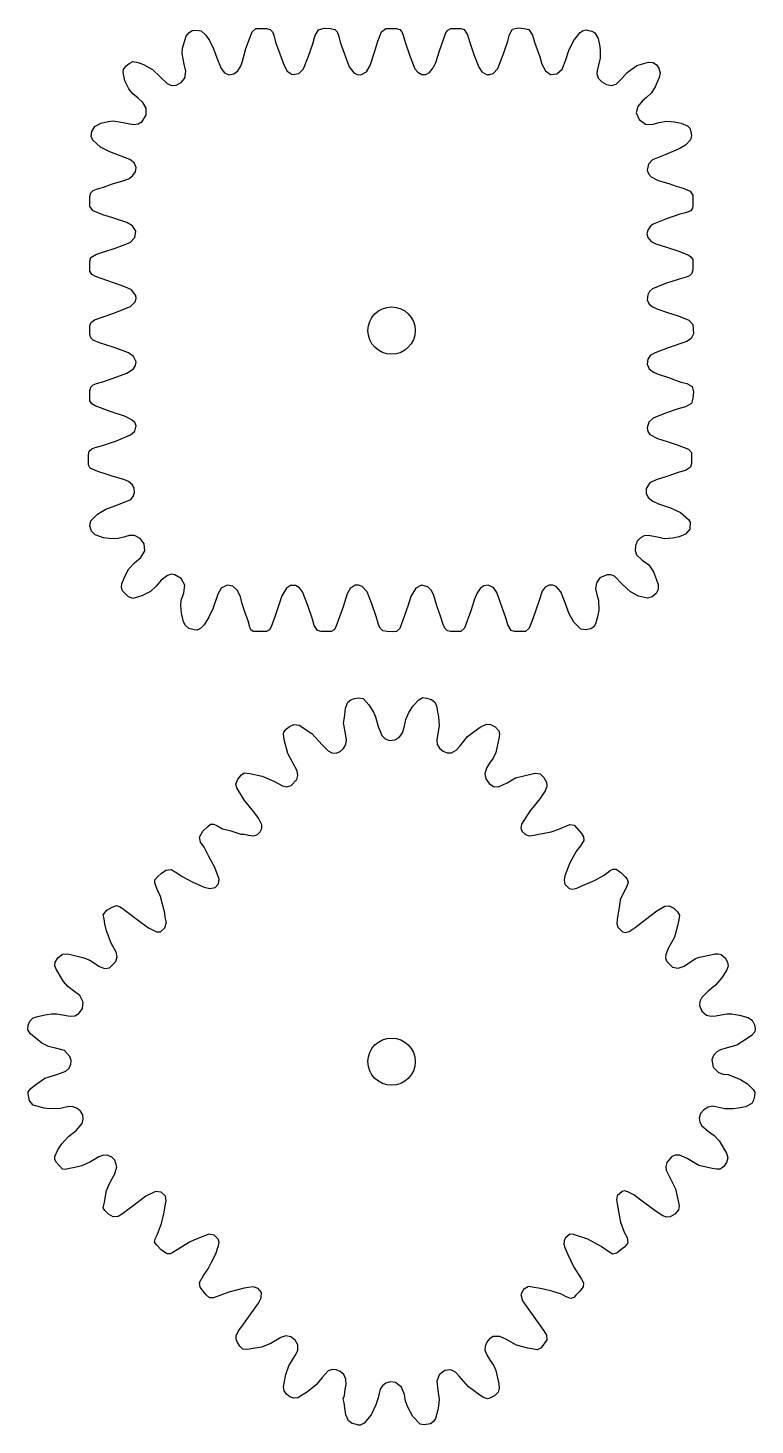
# Model space of a CAD drawing. Extents: x 0 to 210, y 0 to 192.
# Drawn here: x 0 to 100, y 0 to 192.1 of the extents above; entities that cross this region are included whole.
import ezdxf

# ---------------------------------------------------------------- set-up
doc = ezdxf.new("R2010")
doc.units = 0
doc.layers.get('0').update_dxf_attribs({"linetype": 'CONTINUOUS'})

msp = doc.modelspace()

# ---------------------------------------------------------------- linework, layer by layer
for points in [[(30.95, 109.15), (30.65, 109.39), (30.49, 109.75), (30.29, 110.6), (29.85, 111.7), (29.44, 112.94), (29.21, 113.9), (28.81, 114.77), (28.17, 115.36), (27.37, 115.54), (26.58, 115.1), (26.09, 114.27), (25.4, 112.26), (24.88, 111.11), (24.21, 110.06), (23.78, 109.61), (23.25, 109.35), (22.87, 109.39), (22.1, 109.58), (21.68, 109.97), (21.4, 110.49), (21.11, 111.67), (21, 112.75), (21.08, 113.42), (21.43, 114.48), (21.56, 115.54), (21.06, 116.42), (20.18, 116.96), (19.67, 117.01), (19.17, 116.86), (18.32, 116.22), (17.63, 115.39), (16.85, 114.67), (15.68, 114.03), (14.4, 113.7), (13.81, 113.91), (12.99, 114.73), (12.85, 115.19), (12.93, 115.7), (13.34, 116.72), (13.87, 117.75), (14.65, 118.61), (15.52, 119.34), (16.07, 120.25), (16, 121.19), (15.45, 121.94), (14.63, 122.34), (13.9, 122.34), (13.2, 122.13), (12.39, 121.92), (11.55, 121.88), (10.37, 122.04), (9.26, 122.45), (8.74, 122.95), (8.5, 123.67), (8.63, 124.38), (9.55, 125.29), (10.71, 125.95), (12.43, 126.61), (14.13, 127.31), (14.48, 127.7), (14.64, 128.24), (14.6, 128.82), (14.36, 129.31), (13.81, 129.76), (13.17, 130.05), (11.74, 130.44), (10.76, 130.79), (9.61, 131.14), (8.56, 131.63), (8.31, 132.08), (8.31, 133.46), (8.44, 133.96), (8.79, 134.28), (9.24, 134.47), (10.23, 134.73), (12.19, 135.38), (14.09, 136.17), (14.69, 136.69), (14.89, 137.41), (14.7, 137.87), (14.34, 138.23), (13.4, 138.71), (11.3, 139.4), (9.23, 140.19), (8.78, 140.46), (8.5, 140.88), (8.5, 142.26), (8.63, 142.76), (8.99, 143.08), (9.44, 143.27), (10.43, 143.54), (11.71, 143.97), (13.61, 144.69), (14.52, 145.28), (14.8, 145.72), (14.88, 146.22), (14.52, 146.97), (13.82, 147.47), (11.87, 148.2), (10.71, 148.59), (9.82, 148.85), (8.96, 149.19), (8.65, 149.52), (8.5, 149.97), (8.5, 151.25), (8.73, 151.69), (9.14, 151.99), (11.65, 152.87), (14.12, 153.82), (14.76, 154.49), (14.89, 154.93), (14.85, 155.36), (14.23, 156.12), (13.3, 156.55), (9.3, 157.97), (8.8, 158.24), (8.5, 158.68), (8.5, 160.07), (8.63, 160.56), (9.32, 161.01), (10.17, 161.25), (12.14, 161.9), (14.05, 162.66), (14.7, 163.31), (14.84, 164.2), (14.39, 164.94), (13.6, 165.4), (11.69, 166.03), (10.31, 166.46), (8.98, 166.98), (8.5, 167.59), (8.5, 168.97), (8.63, 169.47), (8.98, 169.78), (9.42, 169.96), (10.4, 170.23), (11.64, 170.69), (13.36, 171.19), (13.94, 171.44), (14.43, 171.83), (14.77, 172.35), (14.88, 172.93), (14.61, 173.59), (14.03, 174.05), (11.26, 175.11), (9.98, 175.73), (8.94, 176.7), (8.69, 177.23), (8.79, 177.89), (9.18, 178.58), (10.04, 179.05), (11.02, 179.28), (11.74, 179.35), (13.1, 179.16), (14.48, 178.86), (15.15, 178.95), (15.71, 179.29), (16.24, 180.14), (16.25, 181.12), (15.8, 181.88), (15.14, 182.49), (14.43, 183.08), (13.85, 183.79), (13.32, 184.86), (13.09, 186.02), (13.12, 186.43), (13.47, 186.88), (13.94, 187.25), (14.44, 187.53), (15.17, 187.41), (15.87, 187.13), (17.13, 186.45), (18.16, 185.44), (19.16, 184.49), (19.76, 184.25), (20.38, 184.29), (21.07, 184.65), (21.56, 185.24), (21.73, 186.2), (21.48, 187.18), (21.19, 188.61), (21.27, 189.38), (21.77, 191.03), (22.11, 191.49), (22.6, 191.78), (23.06, 191.83), (23.82, 191.74), (24.45, 191.14), (24.95, 190.4), (25.53, 189.25), (25.97, 188.04), (26.56, 186.56), (27.01, 185.98), (27.64, 185.69), (28.29, 185.81), (28.84, 186.25), (29.25, 186.89), (29.5, 187.59), (29.98, 189.32), (30.57, 190.86), (30.82, 191.6), (31.33, 192.07), (32.8, 192.07), (33.3, 191.95), (33.62, 191.6), (33.79, 191.17), (34.03, 190.2), (35.21, 186.98), (35.64, 186.22), (36.34, 185.76), (37.23, 185.88), (37.88, 186.53), (38.58, 188.24), (39.19, 189.98), (39.46, 191.01), (39.95, 191.88), (40.73, 192.13), (41.61, 192.07), (42.2, 191.95), (42.52, 191.59), (42.7, 191.15), (42.95, 190.17), (44.17, 186.81), (44.82, 185.97), (45.26, 185.72), (45.75, 185.69), (46.54, 186.13), (47.04, 186.96), (47.7, 188.97), (48.12, 190.31), (48.62, 191.6), (49.23, 192.07), (50.61, 192.07), (51.11, 191.95), (51.42, 191.59), (51.6, 191.15), (51.87, 190.17), (52.49, 188.33), (53.2, 186.54), (53.59, 186.05), (54.14, 185.76), (54.72, 185.74), (55.23, 186), (55.73, 186.64), (56.06, 187.38), (56.59, 188.98), (57.46, 191.45), (57.73, 191.84), (58.13, 192.07), (59.51, 192.07), (59.99, 191.94), (60.45, 191.2), (60.7, 190.3), (61.3, 188.49), (62, 186.73), (62.43, 186.13), (63.04, 185.76), (63.51, 185.73), (63.96, 185.88), (64.62, 186.56), (65.41, 188.73), (65.97, 190.33), (66.21, 191.22), (66.63, 191.96), (67.39, 192.14), (68.23, 192.07), (68.89, 191.94), (69.37, 191.15), (69.63, 190.2), (70.39, 188.19), (70.64, 187.15), (71.14, 186.24), (71.85, 185.76), (72.74, 185.85), (73.43, 186.46), (73.95, 187.74), (74.37, 189.06), (75.02, 190.37), (75.92, 191.53), (76.33, 191.81), (76.81, 191.88), (77.07, 191.78), (77.54, 191.7), (77.95, 191.48), (78.4, 190.7), (78.6, 189.8), (78.7, 189.12), (78.7, 187.96), (78.31, 186.54), (78.22, 185.86), (78.42, 185.24), (78.92, 184.72), (79.56, 184.36), (80.25, 184.23), (80.88, 184.43), (81.66, 185.19), (82.37, 186.02), (83.72, 187), (85.33, 187.43), (85.95, 187.41), (86.41, 187.07), (86.76, 186.6), (86.91, 185.97), (86.79, 185.33), (86.22, 184.04), (85.73, 183.23), (85.06, 182.57), (84.47, 182.09), (83.85, 181.34), (83.62, 180.47), (84.04, 179.53), (84.89, 178.92), (85.81, 178.87), (86.74, 179.16), (87.78, 179.33), (88.86, 179.25), (89.8, 179.07), (90.67, 178.69), (91, 178.34), (91.16, 177.88), (91.22, 177.3), (91.1, 176.75), (90.42, 176.03), (89.54, 175.51), (87.71, 174.75), (85.87, 173.99), (85.3, 173.4), (85.13, 172.6), (85.31, 172.1), (85.67, 171.68), (86.67, 171.16), (88.14, 170.73), (89.13, 170.4), (90.1, 170.1), (91.04, 169.72), (91.42, 169.15), (91.42, 167.77), (91.36, 167.34), (91.13, 167.01), (90.41, 166.73), (89.64, 166.52), (87.78, 165.89), (85.96, 165.16), (85.54, 164.83), (85.23, 164.35), (85.1, 163.82), (85.21, 163.31), (85.68, 162.77), (86.33, 162.44), (87.82, 161.98), (89.36, 161.49), (90.86, 160.89), (91.21, 160.62), (91.42, 160.25), (91.42, 158.87), (91.29, 158.37), (90.94, 158.05), (90.5, 157.86), (89.53, 157.59), (87.68, 156.98), (85.89, 156.25), (85.46, 155.9), (85.21, 155.43), (85.16, 154.76), (85.43, 154.16), (85.98, 153.74), (86.6, 153.46), (87.95, 153.02), (89.42, 152.54), (90.86, 151.98), (91.43, 151.35), (91.51, 150.08), (91.21, 149.45), (90.59, 149.04), (88.02, 148.16), (86.24, 147.49), (85.62, 147.15), (85.21, 146.61), (85.15, 145.9), (85.43, 145.26), (86.01, 144.81), (86.67, 144.52), (88.09, 144.06), (89.77, 143.45), (90.61, 143.24), (91.31, 142.84), (91.49, 142.09), (91.42, 141.25), (91.23, 140.5), (90.39, 140.02), (89.41, 139.76), (87.66, 139.19), (85.97, 138.48), (85.37, 137.93), (85.13, 137.17), (85.22, 136.64), (85.51, 136.22), (86.57, 135.69), (87.73, 135.32), (89.28, 134.8), (90.81, 134.21), (91.23, 133.74), (91.23, 132.26), (91.1, 131.76), (90.4, 131.31), (89.55, 131.05), (87.83, 130.45), (86.36, 130.01), (85.52, 129.58), (85.01, 128.82), (84.98, 128.15), (85.26, 127.57), (85.93, 127.05), (86.7, 126.72), (88.35, 126.17), (89.74, 125.52), (90.84, 124.54), (91.04, 124.17), (90.99, 123.22), (90.41, 122.51), (89.56, 122.15), (88.66, 121.97), (87.58, 121.9), (86.53, 122.1), (85.32, 122.37), (84.73, 122.31), (84.2, 122.05), (83.78, 121.56), (83.52, 120.94), (83.47, 120.29), (83.68, 119.7), (84.47, 118.96), (85.35, 118.3), (86, 117.36), (86.42, 116.27), (86.64, 115.61), (86.66, 114.94), (86.36, 114.36), (85.84, 113.93), (85.18, 113.75), (83.97, 114.02), (82.84, 114.6), (81.72, 115.66), (80.63, 116.76), (80.15, 116.94), (79.62, 116.94), (78.65, 116.51), (78.17, 115.83), (78.02, 115.01), (78.2, 114.23), (78.46, 113.47), (78.51, 112.1), (78.3, 111.17), (78.03, 110.18), (77.79, 109.78), (77.41, 109.52), (76.67, 109.39), (76, 109.48), (75.06, 110.42), (74.4, 111.6), (73.85, 113.1), (73.29, 114.6), (72.61, 115.33), (72.16, 115.52), (71.68, 115.54), (71.1, 115.24), (70.69, 114.69), (70.23, 113.27), (69.45, 111.03), (68.92, 109.6), (68.4, 109.15), (66.92, 109.15), (66.44, 109.29), (65.97, 110.07), (65.71, 111.02), (64.48, 114.49), (64.01, 115.18), (63.29, 115.54), (62.69, 115.44), (62.18, 115.06), (61.71, 114.37), (61.41, 113.61), (60.9, 112), (60.04, 109.62), (59.5, 109.15), (58.12, 109.15), (57.69, 109.23), (57.3, 109.61), (57.07, 110.12), (56.74, 111.26), (56.25, 112.56), (55.79, 114.08), (55.49, 114.78), (54.98, 115.31), (54.11, 115.5), (53.31, 115.13), (52.65, 113.95), (52.22, 112.62), (51.34, 110.19), (51.11, 109.57), (50.69, 109.15), (50.06, 109.1), (49.4, 109.15), (48.79, 109.23), (48.41, 109.6), (48.19, 110.1), (47.89, 111.22), (47.3, 112.93), (46.62, 114.6), (45.94, 115.34), (45.47, 115.52), (44.99, 115.51), (44.31, 115.06), (43.89, 114.32), (43.33, 112.54), (42.33, 109.8), (42.09, 109.39), (41.7, 109.15), (40.32, 109.15), (39.82, 109.28), (39.37, 109.98), (39.12, 110.84), (38.47, 112.74), (37.73, 114.6), (37.34, 115.14), (36.79, 115.47), (36.12, 115.47), (35.53, 115.13), (34.9, 114.06), (34.5, 112.83), (34, 111.3), (33.45, 109.8), (33.19, 109.4), (32.8, 109.15), (31.41, 109.15), (30.95, 109.15)], [(45.45, 0.03), (45.19, 0.12), (44.57, 0.26), (44.07, 0.59), (43.69, 1.45), (43.57, 2.4), (43.47, 3.08), (43.36, 3.64), (43.52, 4.07), (43.62, 4.91), (43.76, 5.59), (43.73, 6.33), (43.41, 6.99), (42.95, 7.37), (42.39, 7.61), (41.81, 7.67), (41.29, 7.48), (40.44, 6.56), (39.65, 5.58), (38.46, 4.6), (37.1, 3.77), (36.56, 3.72), (36.02, 3.91), (35.55, 4.26), (35.22, 4.73), (35.15, 5.25), (35.25, 5.78), (35.48, 7), (35.86, 8.17), (36.74, 9.59), (37.09, 10.29), (37.1, 11.04), (36.74, 11.7), (36.14, 12.16), (35.45, 12.29), (34.76, 12.07), (33.39, 11.25), (32.09, 10.76), (30.7, 10.53), (30.22, 10.43), (29.53, 10.45), (29.13, 10.88), (28.82, 11.4), (28.63, 11.83), (28.62, 12.29), (28.95, 12.97), (29.39, 13.6), (31.72, 16.81), (32.08, 17.52), (32.09, 18.26), (31.65, 18.8), (30.99, 19.04), (30.31, 18.94), (29.73, 18.85), (27.61, 18.31), (25.5, 17.52), (24.98, 17.51), (24.5, 17.94), (24.1, 18.46), (23.69, 19.01), (23.57, 19.64), (24.13, 20.6), (24.8, 21.53), (25.26, 22.44), (25.83, 23.55), (26.21, 24.73), (26.28, 25.18), (26.17, 25.6), (25.6, 26.14), (24.86, 26.28), (22.9, 25.51), (22.2, 25.18), (19.91, 23.77), (19.54, 23.59), (19.15, 23.59), (18.38, 24.09), (17.73, 24.77), (17.42, 25.17), (17.53, 25.74), (17.82, 26.29), (18.36, 27.75), (18.71, 29.28), (18.89, 30.17), (18.99, 30.85), (18.91, 31.51), (18.3, 32.06), (17.52, 32.16), (16.23, 31.48), (15.03, 30.58), (13.02, 29.08), (12.39, 28.72), (11.73, 28.67), (11.08, 29.01), (10.57, 29.54), (10.36, 29.91), (10.53, 30.66), (10.82, 32.27), (11.3, 33.45), (11.96, 34.56), (12.23, 35.52), (11.94, 36.44), (11.54, 36.85), (11.03, 37.11), (10.37, 37.14), (9.74, 36.91), (8.6, 36.21), (7.4, 35.66), (6.44, 35.44), (5.47, 35.25), (5.1, 35.17), (4.75, 35.22), (3.91, 36.14), (3.7, 36.54), (3.7, 36.97), (4.11, 37.88), (4.67, 38.71), (5.57, 39.71), (6.62, 40.54), (7.44, 41.49), (7.61, 42.08), (7.54, 42.67), (7.24, 43.17), (6.78, 43.55), (6.22, 43.78), (5.64, 43.81), (4.49, 43.57), (3.03, 43.52), (2.25, 43.62), (0.72, 44.02), (0.21, 44.62), (0.01, 45.61), (0.04, 45.86), (0.42, 46.33), (0.91, 46.72), (2.33, 47.71), (3.99, 48.21), (5.19, 48.67), (5.65, 49.09), (5.91, 49.64), (5.93, 50.18), (5.77, 50.72), (5.02, 51.53), (3.8, 51.84), (2.81, 52.09), (1.9, 52.52), (0.34, 53.81), (0, 54.38), (0.02, 55), (0.24, 55.58), (0.72, 56.01), (1.37, 56.22), (2.34, 56.44), (2.64, 56.49), (3.22, 56.58), (3.99, 56.58), (4.48, 56.49), (5.81, 56.27), (6.44, 56.32), (7, 56.6), (7.51, 57.32), (7.61, 58.19), (7.12, 59.08), (6.26, 59.73), (5.49, 60.32), (4.87, 61.03), (3.88, 62.7), (3.71, 63.18), (3.75, 63.66), (4.15, 64.33), (4.75, 64.8), (5.45, 64.81), (6.03, 64.71), (7.68, 64.28), (8.49, 63.96), (9.85, 63.07), (10.53, 62.8), (11.2, 62.92), (12.07, 63.79), (12.26, 64.39), (12.14, 65.04), (11.46, 66.31), (10.8, 67.98), (10.57, 68.97), (10.48, 69.65), (10.36, 70.21), (10.84, 70.84), (11.58, 71.26), (12.16, 71.49), (12.68, 71.28), (13.16, 70.95), (15.58, 69.14), (16.58, 68.38), (17.66, 67.83), (18.21, 67.86), (18.83, 68.4), (19.04, 69.21), (18.94, 69.47), (18.89, 69.84), (18.8, 70.42), (18.23, 72.71), (17.79, 73.65), (17.46, 74.6), (17.46, 74.99), (17.85, 75.46), (18.34, 75.85), (18.98, 76.33), (19.7, 76.43), (20.46, 75.96), (21.19, 75.44), (22.69, 74.66), (24.24, 74), (25.02, 73.8), (25.75, 73.95), (26.18, 74.46), (26.27, 75.1), (25.69, 76.71), (24.89, 78.23), (24.22, 79.49), (23.73, 80.16), (23.57, 80.89), (24.03, 81.67), (24.72, 82.32), (25.12, 82.65), (25.55, 82.64), (25.95, 82.47), (26.76, 82.02), (27.77, 81.79), (29.28, 81.3), (29.73, 81.26), (30.31, 81.16), (31.07, 81.05), (31.54, 81.22), (31.93, 81.59), (32.16, 82.06), (32.15, 82.55), (31.68, 83.48), (31.06, 84.33), (29.78, 85.93), (28.72, 87.65), (28.58, 88.15), (28.85, 88.85), (29.37, 89.43), (29.75, 89.72), (30.5, 89.63), (32.2, 89.26), (33.79, 88.59), (34.98, 87.93), (35.6, 87.8), (36.18, 87.95), (36.98, 88.78), (37.12, 89.37), (37.02, 89.97), (36.4, 91.1), (35.72, 92.38), (35.25, 94.32), (35.14, 95.08), (35.17, 95.3), (35.5, 95.73), (35.94, 96.08), (36.58, 96.35), (37.27, 96.25), (39.02, 95.11), (40.44, 93.55), (41.29, 92.72), (41.8, 92.47), (42.36, 92.43), (42.92, 92.65), (43.38, 93.07), (43.7, 93.62), (43.81, 94.22), (43.71, 94.87), (43.52, 95.86), (43.42, 96.35), (43.37, 96.54), (43.47, 97.03), (43.57, 97.71), (43.68, 98.59), (43.98, 99.41), (44.38, 99.76), (44.92, 99.93), (45.41, 100.03), (46.07, 99.93), (46.87, 99.08), (47.49, 98.04), (47.78, 97.43), (48.16, 96.08), (48.65, 94.84), (49.11, 94.39), (49.69, 94.17), (50.43, 94.23), (51.06, 94.58), (51.52, 95.21), (51.74, 95.96), (51.98, 97.04), (52.39, 98.03), (52.98, 98.94), (53.73, 99.74), (54.3, 100.08), (54.8, 99.98), (55.49, 99.82), (56, 99.4), (56.2, 98.74), (56.29, 98.04), (56.39, 97.71), (56.44, 97.42), (56.53, 96.16), (56.3, 94.87), (56.2, 94.25), (56.28, 93.63), (56.59, 93.1), (57.07, 92.69), (57.63, 92.46), (58.22, 92.47), (58.9, 92.85), (59.42, 93.43), (60.45, 94.71), (61.35, 95.41), (62.16, 96), (63.05, 96.42), (63.6, 96.35), (64.26, 96.02), (64.75, 95.49), (64.83, 94.97), (64.76, 94.42), (64.32, 92.49), (63.96, 91.73), (63.48, 91.05), (63.04, 90.36), (62.82, 89.58), (62.97, 88.89), (63.41, 88.27), (64.03, 87.85), (64.71, 87.79), (65.89, 88.35), (67.05, 89.02), (69.31, 89.58), (69.79, 89.67), (70.44, 89.59), (70.95, 89.08), (71.29, 88.43), (71.35, 87.84), (71.13, 87.26), (70.36, 86.16), (69, 84.46), (67.85, 82.64), (67.78, 82.12), (67.97, 81.63), (68.39, 81.24), (68.92, 81.06), (69.6, 81.16), (70.18, 81.26), (70.76, 81.35), (71.92, 81.6), (73, 81.97), (74.5, 82.62), (75.09, 82.52), (76.1, 81.37), (76.38, 80.92), (76.42, 80.43), (75.96, 79.69), (75.41, 79), (74.5, 77.32), (73.82, 75.54), (73.71, 74.96), (73.84, 74.4), (74.42, 73.82), (74.93, 73.71), (75.45, 73.84), (76.5, 74.31), (77.91, 74.91), (79.24, 75.65), (80.03, 76.27), (80.44, 76.48), (80.87, 76.47), (81.54, 76.02), (82.11, 75.42), (82.39, 75.09), (82.51, 74.69), (82.28, 73.99), (81.93, 73.32), (81.45, 72.24), (81.4, 71.87), (81.3, 71.19), (81.21, 70.71), (81.11, 70.13), (81.01, 69.55), (80.97, 69), (81.1, 68.5), (81.77, 67.83), (82.21, 67.76), (82.65, 67.9), (83.51, 68.44), (85.49, 69.99), (86.46, 70.75), (87.56, 71.39), (88.18, 71.44), (88.81, 71.11), (89.33, 70.61), (89.58, 70.13), (89.48, 69.48), (89.33, 68.68), (88.89, 67.11), (88.09, 65.66), (87.69, 64.72), (87.67, 64.24), (87.84, 63.79), (88.64, 62.99), (89.42, 62.84), (90.22, 63.15), (91.8, 64.18), (92.32, 64.37), (93.88, 64.71), (94.46, 64.81), (94.91, 64.84), (95.32, 64.73), (95.85, 64.28), (96.2, 63.68), (96.26, 63.11), (96.07, 62.55), (95.38, 61.49), (94.53, 60.51), (93.52, 59.67), (92.64, 58.8), (92.38, 58.28), (92.32, 57.71), (92.64, 56.94), (93.28, 56.4), (93.9, 56.26), (94.56, 56.29), (95.81, 56.53), (96.11, 56.58), (96.79, 56.58), (97.27, 56.49), (97.85, 56.39), (99, 56.09), (99.58, 55.69), (99.88, 55.06), (99.97, 54.58), (99.93, 54.11), (99.5, 53.58), (98.91, 53.17), (97.46, 52.28), (95.83, 51.79), (95.24, 51.64), (94.73, 51.33), (94.27, 50.86), (94.03, 50.27), (94.23, 49.26), (94.93, 48.5), (95.58, 48.3), (96.27, 48.21), (97.95, 47.56), (98.92, 46.97), (99.73, 46.19), (99.93, 45.82), (99.88, 45.26), (99.78, 44.72), (99.52, 44.26), (98.66, 43.78), (97.66, 43.62), (96.98, 43.52), (95.82, 43.52), (94.16, 43.86), (93.51, 43.74), (92.92, 43.38), (92.49, 42.85), (92.31, 42.22), (92.39, 41.67), (92.66, 41.18), (93.54, 40.42), (94.35, 39.84), (95.02, 39.12), (96.06, 37.42), (96.22, 36.76), (96.06, 36.12), (95.67, 35.6), (95.16, 35.21), (94.66, 35.2), (94.08, 35.3), (92.25, 35.74), (90.62, 36.66), (89.57, 37.13), (89, 37.14), (88.5, 36.93), (87.83, 36.11), (87.7, 35.6), (87.75, 35.1), (88.4, 33.8), (89.05, 32.51), (89.43, 30.65), (89.53, 30.17), (89.44, 29.6), (88.94, 29.03), (88.28, 28.67), (87.78, 28.63), (87.29, 28.79), (86.37, 29.4), (84.84, 30.56), (83.29, 31.67), (82.5, 32.12), (82.09, 32.22), (81.7, 32.13), (81.03, 31.53), (80.94, 31.01), (81.01, 30.46), (81.11, 29.97), (81.21, 29.39), (81.49, 27.93), (82, 26.53), (82.39, 25.81), (82.5, 25.08), (82.09, 24.54), (81.51, 24.11), (80.98, 23.67), (80.38, 23.54), (79.58, 24.01), (78.82, 24.59), (76.98, 25.58), (75.03, 26.23), (74.51, 26.29), (73.91, 25.75), (73.71, 25.4), (73.68, 24.91), (73.81, 24.43), (74.25, 23.48), (75.07, 21.74), (76.12, 20.11), (76.38, 19.58), (76.35, 19.02), (75.9, 18.42), (75.34, 17.87), (75.04, 17.57), (74.66, 17.44), (74, 17.67), (73.36, 18.01), (72.02, 18.46), (70.88, 18.7), (70.18, 18.85), (69.6, 18.94), (68.84, 19.06), (68.13, 18.69), (67.76, 17.98), (67.99, 17.12), (68.53, 16.34), (70.94, 13), (71.29, 12.39), (71.34, 11.76), (70.58, 10.64), (70.08, 10.38), (69.51, 10.48), (68.73, 10.62), (67.19, 11.02), (65.79, 11.77), (64.9, 12.2), (63.97, 12.19), (63.47, 11.88), (63.08, 11.43), (62.85, 10.88), (62.84, 10.31), (63.13, 9.57), (63.56, 8.92), (64.01, 8.27), (64.32, 7.54), (64.76, 5.69), (64.81, 5.1), (64.67, 4.56), (64.16, 4.04), (63.5, 3.74), (63.18, 3.64), (62.63, 3.83), (62.12, 4.14), (60.57, 5.3), (59.29, 6.75), (58.8, 7.29), (58.16, 7.6), (57.31, 7.53), (56.54, 6.94), (56.2, 6.05), (56.34, 4.81), (56.53, 3.56), (56.44, 2.69), (56.34, 2.11), (56.04, 0.95), (55.77, 0.5), (55.34, 0.2), (54.5, 0.08), (53.93, 0.16), (52.94, 1.19), (52.23, 2.48), (51.93, 3.32), (51.77, 4.21), (51.37, 5.23), (50.55, 5.9), (49.86, 5.99), (49.2, 5.8), (48.75, 5.44), (48.45, 4.95), (48.16, 3.77), (47.84, 2.8), (47.17, 1.44), (46.21, 0.3), (45.7, 0.03), (45.45, 0.03)]]:
    msp.add_lwpolyline(points, close=True)
at = {"linetype": 'CONTINUOUS'}
for centre in [(50, 150.53), (50, 50)]:
    msp.add_circle(centre, 3.25, dxfattribs=at)

doc.saveas('drawing.dxf')
